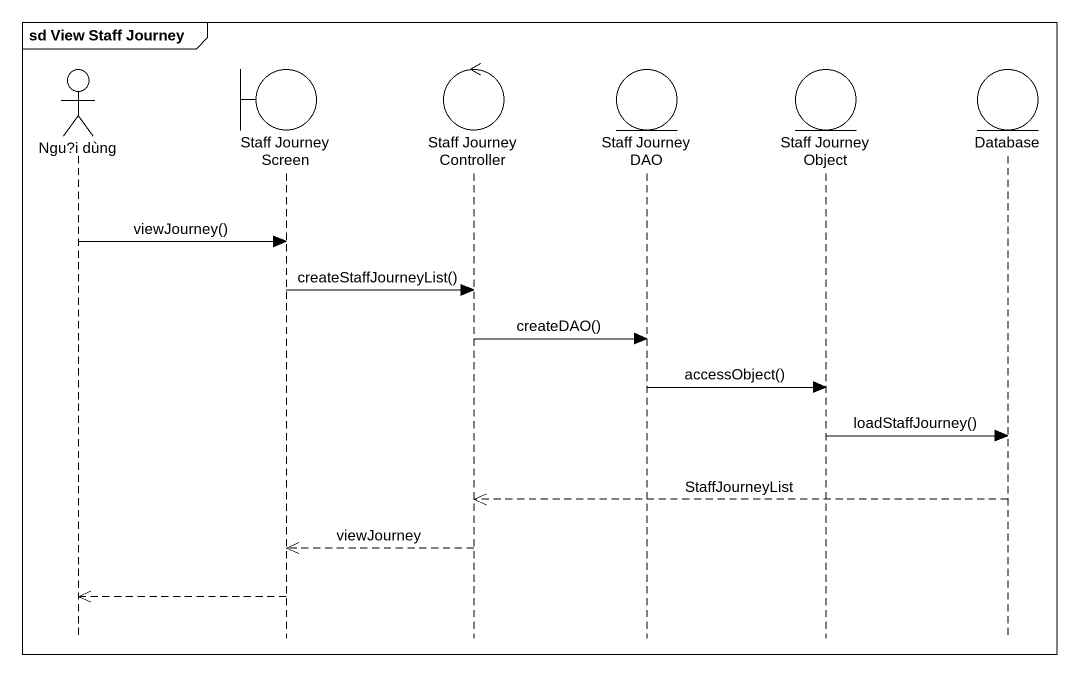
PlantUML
@startuml
mainframe sd View Staff Journey
hide footbox
actor "Ngu?i dùng" as Ngu_i_dùng
boundary "Staff Journey Screen" as Staff_Journey_Screen
control "Staff Journey Controller" as Staff_Journey_Controller
entity "Staff Journey DAO" as Staff_Journey_DAO
entity "Staff Journey Object" as Staff_Journey_Object
entity "Database" as Database_

Ngu_i_dùng -> Staff_Journey_Screen : viewJourney()
Staff_Journey_Screen -> Staff_Journey_Controller : createStaffJourneyList()
Staff_Journey_Controller -> Staff_Journey_DAO : createDAO()
Staff_Journey_DAO -> Staff_Journey_Object : accessObject()
Staff_Journey_Object -> Database_ : loadStaffJourney()
Database_ -->> Staff_Journey_Controller : StaffJourneyList
Staff_Journey_Controller -->> Staff_Journey_Screen : viewJourney
Staff_Journey_Screen -->> Ngu_i_dùng
@enduml
